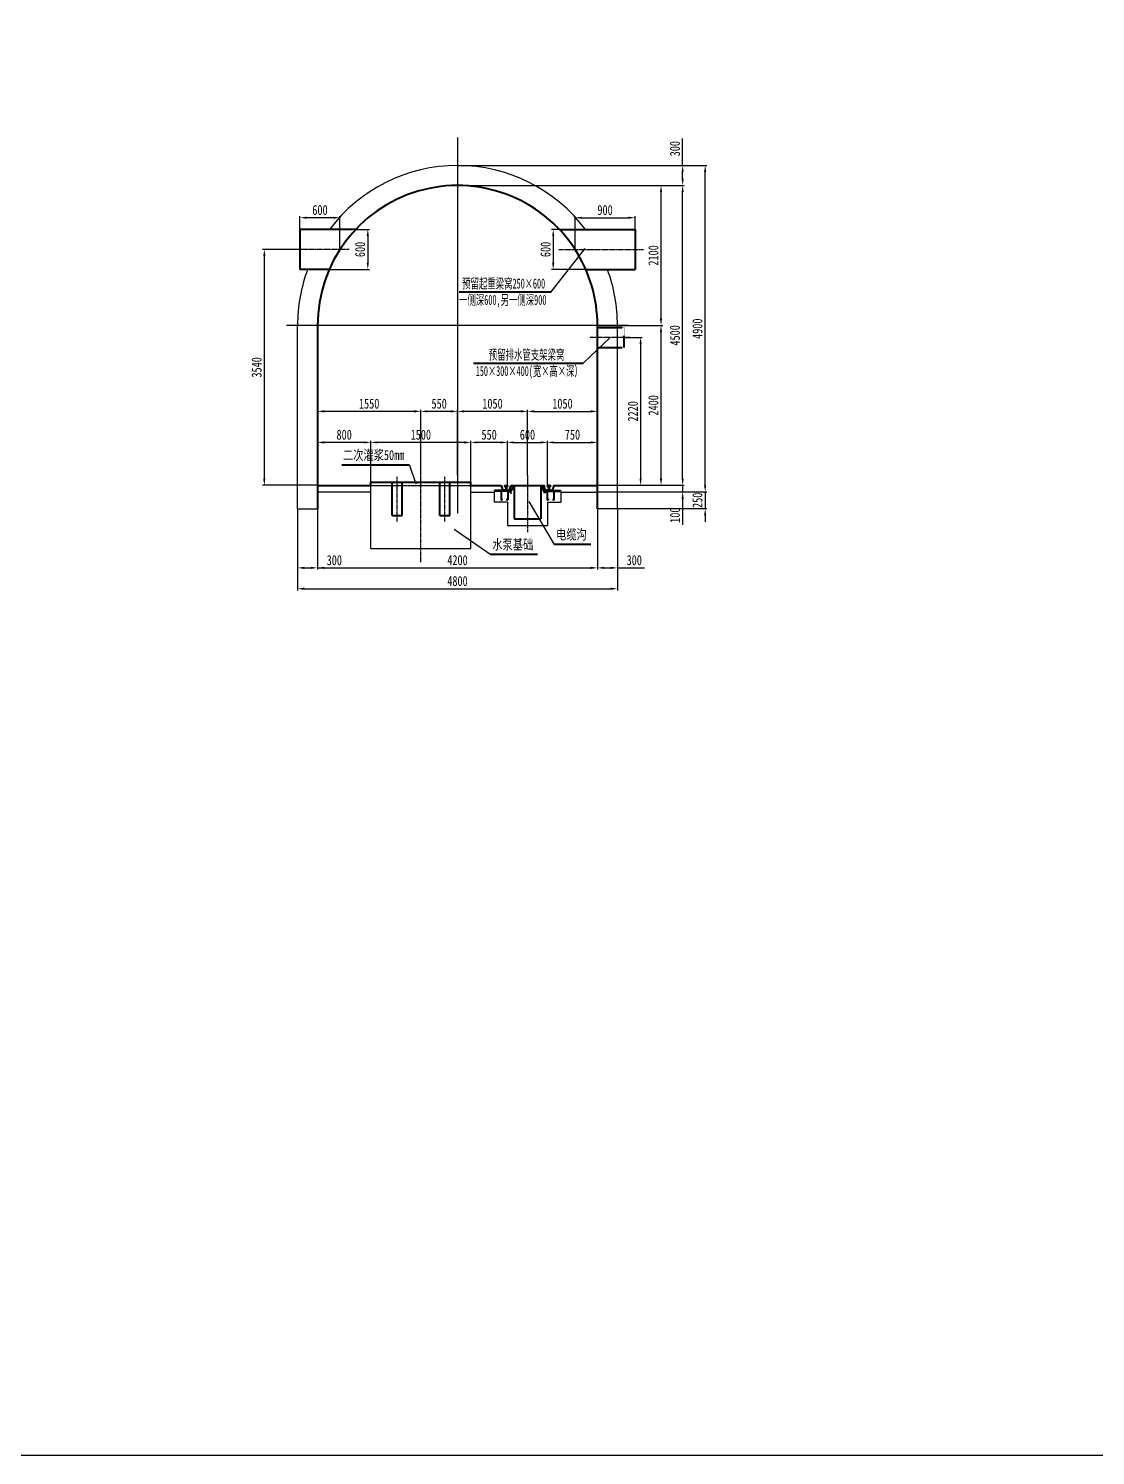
# Model space of a CAD drawing. Header units: inches. Extents: x 7875668 to 8082014, y 877498 to 963152.
# Drawn here: x 7907681 to 7923687, y 877498 to 898912 of the extents above; entities that cross this region are included whole.
import ezdxf

# ---------------------------------------------------------------- set-up
doc = ezdxf.new("R2010")
doc.units = ezdxf.units.IN
doc.header["$MEASUREMENT"] = 0
for name, pattern in [('CENX', [11, 8, -1, 1, -1]), ('DASHED', [0.75, 0.5, -0.25]), ('QX', [6, 4, -2])]:
    doc.linetypes.add(name, pattern=pattern)
for name, color, linetype in [('a-gg', 1, 'Continuous'), ('xx', 7, 'Continuous'), ('其他', 7, 'Continuous'), ('巷道', 1, 'Continuous'), ('文字', 7, 'Continuous'), ('标注线', 7, 'Continuous')]:
    doc.layers.add(name, color=color, linetype=linetype)
for name, color, linetype, lineweight in [('巷道轮廓', 1, 'Continuous', 40), ('轮廓', 1, 'Continuous', 50), ('门框', 3, 'Continuous', 40)]:
    doc.layers.add(name, color=color, linetype=linetype, lineweight=lineweight)
doc.styles.add('hhz', font='', dxfattribs={"width": 0.7})
doc.styles.get("Standard").update_dxf_attribs({"font": '', "width": 0.7})
doc.styles.add('宋体', font='', dxfattribs={"width": 0.75})
doc.styles.get('hhz').set_extended_font_data('SimSun')
doc.styles.get('Standard').set_extended_font_data('SimSun')
doc.styles.get('宋体').set_extended_font_data('SimSun')
doc.dimstyles.new('dim 50', dxfattribs={"dimscale": 100, "dimtxt": 1.5, "dimasz": 1, "dimexe": 0.25, "dimexo": 0, "dimgap": 0.4, "dimtad": 1, "dimdec": 0, "dimtxsty": '宋体', "dimcen": 2.5, "dimclrd": 3, "dimclre": 3, "dimclrt": 3, "dimaunit": 1, "dimadec": 3, "dimazin": 0, "dimtfac": 1, "dimtdec": 0, "dimtmove": 0, "dimatfit": 3, "dimfxl": 1, "dimarcsym": 0})

# ---------------------------------------------------------------- blocks, each defined once
blk = doc.blocks.new('*D89')
at = {"color": 3, "lineweight": -2, "ltscale": 0.05, "transparency": 16777216}
for p, q in [((7916216, 894457), (7917195, 894457)), ((7917170, 892157), (7917170, 894357)), ((7916216, 892057), (7917195, 892057))]:
    blk.add_line(p, q, dxfattribs=at)
at = {"color": 3, "transparency": 16777216}
for points in [[(7917186, 894357), (7917153, 894357), (7917170, 894457)], [(7917153, 892157), (7917186, 892157), (7917170, 892057)]]:
    blk.add_solid(points, dxfattribs=at)
at = {"layer": 'Defpoints', "color": 0, "transparency": 16777216}
for p in [(7916216, 894457), (7917170, 894457), (7916216, 892057)]:
    blk.add_point(p, dxfattribs=at)
at = {"color": 3, "transparency": 16777216, "insert": (7917055, 893257), "char_height": 150, "attachment_point": 5, "rotation": 90, "style": '宋体'}
blk.add_mtext('2400', dxfattribs=at)
blk = doc.blocks.new('*D90')
at = {"color": 3, "lineweight": -2, "ltscale": 0.05, "transparency": 16777216}
for p, q in [((7914116, 896557), (7917195, 896557)), ((7917170, 894557), (7917170, 896457)), ((7916216, 894457), (7917195, 894457))]:
    blk.add_line(p, q, dxfattribs=at)
at = {"color": 3, "transparency": 16777216}
for points in [[(7917186, 896457), (7917153, 896457), (7917170, 896557)], [(7917153, 894557), (7917186, 894557), (7917170, 894457)]]:
    blk.add_solid(points, dxfattribs=at)
at = {"layer": 'Defpoints', "color": 0, "transparency": 16777216}
for p in [(7914116, 896557), (7917170, 896557), (7916216, 894457)]:
    blk.add_point(p, dxfattribs=at)
at = {"color": 3, "transparency": 16777216, "insert": (7917055, 895507), "char_height": 150, "attachment_point": 5, "rotation": 90, "style": '宋体'}
blk.add_mtext('2100', dxfattribs=at)
blk = doc.blocks.new('*D91')
at = {"color": 3, "lineweight": -2, "ltscale": 0.05, "transparency": 16777216}
for p, q in [((7916216, 896557), (7917519, 896557)), ((7917494, 892157), (7917494, 896457)), ((7916216, 892057), (7917519, 892057))]:
    blk.add_line(p, q, dxfattribs=at)
at = {"color": 3, "transparency": 16777216}
for points in [[(7917511, 896457), (7917478, 896457), (7917494, 896557)], [(7917478, 892157), (7917511, 892157), (7917494, 892057)]]:
    blk.add_solid(points, dxfattribs=at)
at = {"layer": 'Defpoints', "color": 0, "transparency": 16777216}
for p in [(7916216, 896557), (7917494, 896557), (7916216, 892057)]:
    blk.add_point(p, dxfattribs=at)
at = {"color": 3, "transparency": 16777216, "insert": (7917379, 894307), "char_height": 150, "attachment_point": 5, "rotation": 90, "style": '宋体'}
blk.add_mtext('4500', dxfattribs=at)
blk = doc.blocks.new('*D92')
at = {"color": 3, "lineweight": -2, "ltscale": 0.05, "transparency": 16777216}
for p, q in [((7917494, 896857), (7917494, 897260)), ((7914116, 896857), (7917519, 896857)), ((7917494, 896657), (7917494, 896757)), ((7914116, 896557), (7917519, 896557))]:
    blk.add_line(p, q, dxfattribs=at)
at = {"color": 3, "transparency": 16777216}
for points in [[(7917511, 896757), (7917478, 896757), (7917494, 896857)], [(7917478, 896657), (7917511, 896657), (7917494, 896557)]]:
    blk.add_solid(points, dxfattribs=at)
at = {"layer": 'Defpoints', "color": 0, "transparency": 16777216}
for p in [(7914116, 896857), (7917494, 896857), (7914116, 896557)]:
    blk.add_point(p, dxfattribs=at)
at = {"color": 3, "transparency": 16777216, "insert": (7917379, 897109), "char_height": 150, "attachment_point": 5, "rotation": 90, "style": '宋体'}
blk.add_mtext('300', dxfattribs=at)
blk = doc.blocks.new('*D93')
at = {"color": 3, "lineweight": -2, "ltscale": 0.05, "transparency": 16777216}
for p, q in [((7917494, 892157), (7917494, 892257)), ((7916216, 892057), (7917519, 892057)), ((7916216, 891957), (7917519, 891957)), ((7917494, 892057), (7917494, 891957)), ((7917494, 891857), (7917494, 891462))]:
    blk.add_line(p, q, dxfattribs=at)
at = {"color": 3, "transparency": 16777216}
for points in [[(7917478, 892157), (7917511, 892157), (7917494, 892057)], [(7917511, 891857), (7917478, 891857), (7917494, 891957)]]:
    blk.add_solid(points, dxfattribs=at)
at = {"layer": 'Defpoints', "color": 0, "transparency": 16777216}
for p in [(7916216, 892057), (7916216, 891957), (7917494, 891957)]:
    blk.add_point(p, dxfattribs=at)
at = {"color": 3, "transparency": 16777216, "insert": (7917379, 891609), "char_height": 150, "attachment_point": 5, "rotation": 90, "style": '宋体'}
blk.add_mtext('100', dxfattribs=at)
blk = doc.blocks.new('*D94')
at = {"color": 3, "lineweight": -2, "ltscale": 0.05, "transparency": 16777216}
for p, q in [((7916216, 896857), (7917857, 896857)), ((7917832, 892057), (7917832, 896757)), ((7916216, 891957), (7917857, 891957))]:
    blk.add_line(p, q, dxfattribs=at)
at = {"color": 3, "transparency": 16777216}
for points in [[(7917848, 896757), (7917815, 896757), (7917832, 896857)], [(7917815, 892057), (7917848, 892057), (7917832, 891957)]]:
    blk.add_solid(points, dxfattribs=at)
at = {"layer": 'Defpoints', "color": 0, "transparency": 16777216}
for p in [(7916216, 896857), (7917832, 896857), (7916216, 891957)]:
    blk.add_point(p, dxfattribs=at)
at = {"color": 3, "transparency": 16777216, "insert": (7917717, 894407), "char_height": 150, "attachment_point": 5, "rotation": 90, "style": '宋体'}
blk.add_mtext('4900', dxfattribs=at)
blk = doc.blocks.new('*D95')
at = {"color": 3, "lineweight": -2, "ltscale": 0.05, "transparency": 16777216}
for p, q in [((7917832, 892057), (7917832, 892157)), ((7916516, 891957), (7917857, 891957)), ((7917832, 891957), (7917832, 891707)), ((7916516, 891707), (7917857, 891707)), ((7917832, 891607), (7917832, 891507))]:
    blk.add_line(p, q, dxfattribs=at)
at = {"color": 3, "transparency": 16777216}
for points in [[(7917815, 892057), (7917848, 892057), (7917832, 891957)], [(7917848, 891607), (7917815, 891607), (7917832, 891707)]]:
    blk.add_solid(points, dxfattribs=at)
at = {"layer": 'Defpoints', "color": 0, "transparency": 16777216}
for p in [(7916516, 891957), (7916516, 891707), (7917832, 891707)]:
    blk.add_point(p, dxfattribs=at)
at = {"color": 3, "transparency": 16777216, "insert": (7917717, 891832), "char_height": 150, "attachment_point": 5, "rotation": 90, "style": '宋体'}
blk.add_mtext('250', dxfattribs=at)
blk = doc.blocks.new('钢轨15kg')
at = {"layer": 'a-gg', "color": 4, "lineweight": 40}
for p, q in [((5, 0), (38, 0)), ((-18, -77), (-18, -79)), ((-18, -79), (61, -79)), ((13, -68), (-16, -74)), ((0, -5), (0, -15)), ((2, -18), (13, -20)), ((17, -25), (17, -63)), ((26, -25), (26, -63)), ((41, -18), (29, -20)), ((29, -68), (59, -74)), ((43, -5), (43, -15)), ((61, -77), (61, -79))]:
    blk.add_line(p, q, dxfattribs=at)
for centre, radius, start, end in [((5, -5), 5, 90, 180), ((38, -5), 5, 0, 90), ((-15, -77), 3, 103, 180), ((3, -15), 3, 180, 257), ((12, -25), 5, 0, 77), ((12, -63), 5, 283, 0), ((31, -25), 5, 103, 180), ((31, -63), 5, 180, 257), ((40, -15), 3, 283, 0), ((58, -77), 3, 0, 77)]:
    blk.add_arc(centre, radius, start, end, dxfattribs=at)
blk = doc.blocks.new('*D96')
at = {"color": 3, "lineweight": -2, "ltscale": 0.05, "transparency": 16777216}
for p, q in [((7912016, 891707), (7912016, 890793)), ((7916216, 891707), (7916216, 890793)), ((7912116, 890818), (7916116, 890818))]:
    blk.add_line(p, q, dxfattribs=at)
at = {"color": 3, "transparency": 16777216}
for points in [[(7912116, 890835), (7912116, 890802), (7912016, 890818)], [(7916116, 890802), (7916116, 890835), (7916216, 890818)]]:
    blk.add_solid(points, dxfattribs=at)
at = {"layer": 'Defpoints', "color": 0, "transparency": 16777216}
for p in [(7912016, 891707), (7916216, 891707), (7916216, 890818)]:
    blk.add_point(p, dxfattribs=at)
at = {"color": 3, "transparency": 16777216, "insert": (7914116, 890933), "char_height": 150, "attachment_point": 5, "style": '宋体'}
blk.add_mtext('4200', dxfattribs=at)
blk = doc.blocks.new('*D97')
at = {"color": 3, "lineweight": -2, "ltscale": 0.05, "transparency": 16777216}
for p, q in [((7916216, 891707), (7916216, 890793)), ((7916516, 891707), (7916516, 890793)), ((7916316, 890818), (7916416, 890818)), ((7916516, 890818), (7916920, 890818))]:
    blk.add_line(p, q, dxfattribs=at)
at = {"color": 3, "transparency": 16777216}
for points in [[(7916316, 890835), (7916316, 890802), (7916216, 890818)], [(7916416, 890802), (7916416, 890835), (7916516, 890818)]]:
    blk.add_solid(points, dxfattribs=at)
at = {"layer": 'Defpoints', "color": 0, "transparency": 16777216}
for p in [(7916216, 891707), (7916516, 891707), (7916516, 890818)]:
    blk.add_point(p, dxfattribs=at)
at = {"color": 3, "transparency": 16777216, "insert": (7916768, 890933), "char_height": 150, "attachment_point": 5, "style": '宋体'}
blk.add_mtext('300', dxfattribs=at)
blk = doc.blocks.new('*D98')
at = {"color": 3, "lineweight": -2, "ltscale": 0.05, "transparency": 16777216}
for p, q in [((7911716, 891707), (7911716, 890793)), ((7912016, 891707), (7912016, 890793)), ((7911816, 890818), (7911916, 890818)), ((7912016, 890818), (7912420, 890818))]:
    blk.add_line(p, q, dxfattribs=at)
at = {"color": 3, "transparency": 16777216}
for points in [[(7911816, 890835), (7911816, 890802), (7911716, 890818)], [(7911916, 890802), (7911916, 890835), (7912016, 890818)]]:
    blk.add_solid(points, dxfattribs=at)
at = {"layer": 'Defpoints', "color": 0, "transparency": 16777216}
for p in [(7911716, 891707), (7912016, 891707), (7912016, 890818)]:
    blk.add_point(p, dxfattribs=at)
at = {"color": 3, "transparency": 16777216, "insert": (7912268, 890933), "char_height": 150, "attachment_point": 5, "style": '宋体'}
blk.add_mtext('300', dxfattribs=at)
blk = doc.blocks.new('*D99')
at = {"color": 3, "lineweight": -2, "ltscale": 0.05, "transparency": 16777216}
for p, q in [((7911716, 891707), (7911716, 890480)), ((7916516, 891707), (7916516, 890480)), ((7911816, 890505), (7916416, 890505))]:
    blk.add_line(p, q, dxfattribs=at)
at = {"color": 3, "transparency": 16777216}
for points in [[(7911816, 890522), (7911816, 890488), (7911716, 890505)], [(7916416, 890488), (7916416, 890522), (7916516, 890505)]]:
    blk.add_solid(points, dxfattribs=at)
at = {"layer": 'Defpoints', "color": 0, "transparency": 16777216}
for p in [(7911716, 891707), (7916516, 891707), (7916516, 890505)]:
    blk.add_point(p, dxfattribs=at)
at = {"color": 3, "transparency": 16777216, "insert": (7914116, 890620), "char_height": 150, "attachment_point": 5, "style": '宋体'}
blk.add_mtext('4800', dxfattribs=at)
blk = doc.blocks.new('*D100')
at = {"color": 3, "lineweight": -2, "ltscale": 0.05, "transparency": 16777216}
for p, q in [((7914866, 892047), (7914866, 892726)), ((7915466, 892047), (7915466, 892726)), ((7914966, 892701), (7915366, 892701))]:
    blk.add_line(p, q, dxfattribs=at)
at = {"color": 3, "transparency": 16777216}
for points in [[(7914966, 892717), (7914966, 892684), (7914866, 892701)], [(7915366, 892684), (7915366, 892717), (7915466, 892701)]]:
    blk.add_solid(points, dxfattribs=at)
at = {"layer": 'Defpoints', "color": 0, "transparency": 16777216}
for p in [(7915466, 892701), (7914866, 892047), (7915466, 892047)]:
    blk.add_point(p, dxfattribs=at)
at = {"color": 3, "transparency": 16777216, "insert": (7915166, 892816), "char_height": 150, "attachment_point": 5, "style": '宋体'}
blk.add_mtext('600', dxfattribs=at)
blk = doc.blocks.new('*D101')
at = {"color": 3, "lineweight": -2, "ltscale": 0.05, "transparency": 16777216}
for p, q in [((7915166, 892209), (7915166, 893192)), ((7915266, 893167), (7916116, 893167)), ((7916216, 892209), (7916216, 893192))]:
    blk.add_line(p, q, dxfattribs=at)
at = {"color": 3, "transparency": 16777216}
for points in [[(7915266, 893184), (7915266, 893150), (7915166, 893167)], [(7916116, 893150), (7916116, 893184), (7916216, 893167)]]:
    blk.add_solid(points, dxfattribs=at)
at = {"layer": 'Defpoints', "color": 0, "transparency": 16777216}
for p in [(7916216, 893167), (7915166, 892209), (7916216, 892209)]:
    blk.add_point(p, dxfattribs=at)
at = {"color": 3, "transparency": 16777216, "insert": (7915691, 893282), "char_height": 150, "attachment_point": 5, "style": '宋体'}
blk.add_mtext('1050', dxfattribs=at)
blk = doc.blocks.new('*D102')
at = {"color": 3, "lineweight": -2, "ltscale": 0.05, "transparency": 16777216}
for p, q in [((7914116, 892209), (7914116, 893192)), ((7915066, 893167), (7914216, 893167)), ((7915166, 892209), (7915166, 893192))]:
    blk.add_line(p, q, dxfattribs=at)
at = {"color": 3, "transparency": 16777216}
for points in [[(7914216, 893184), (7914216, 893150), (7914116, 893167)], [(7915066, 893150), (7915066, 893184), (7915166, 893167)]]:
    blk.add_solid(points, dxfattribs=at)
at = {"layer": 'Defpoints', "color": 0, "transparency": 16777216}
for p in [(7914116, 893167), (7914116, 892209), (7915166, 892209)]:
    blk.add_point(p, dxfattribs=at)
at = {"color": 3, "transparency": 16777216, "insert": (7914641, 893282), "char_height": 150, "attachment_point": 5, "style": '宋体'}
blk.add_mtext('1050', dxfattribs=at)
blk = doc.blocks.new('*D103')
at = {"color": 3, "lineweight": -2, "ltscale": 0.05, "transparency": 16777216}
for p, q in [((7912016, 892209), (7912016, 893192)), ((7913466, 893167), (7912116, 893167)), ((7913566, 892209), (7913566, 893192))]:
    blk.add_line(p, q, dxfattribs=at)
at = {"color": 3, "transparency": 16777216}
for points in [[(7912116, 893184), (7912116, 893150), (7912016, 893167)], [(7913466, 893150), (7913466, 893184), (7913566, 893167)]]:
    blk.add_solid(points, dxfattribs=at)
at = {"layer": 'Defpoints', "color": 0, "transparency": 16777216}
for p in [(7912016, 893167), (7912016, 892209), (7913566, 892209)]:
    blk.add_point(p, dxfattribs=at)
at = {"color": 3, "transparency": 16777216, "insert": (7912791, 893282), "char_height": 150, "attachment_point": 5, "style": '宋体'}
blk.add_mtext('1550', dxfattribs=at)
blk = doc.blocks.new('*D104')
at = {"color": 3, "lineweight": -2, "ltscale": 0.05, "transparency": 16777216}
for p, q in [((7915466, 892052), (7915466, 892726)), ((7916216, 892052), (7916216, 892726)), ((7915566, 892701), (7916116, 892701))]:
    blk.add_line(p, q, dxfattribs=at)
at = {"color": 3, "transparency": 16777216}
for points in [[(7915566, 892717), (7915566, 892684), (7915466, 892701)], [(7916116, 892684), (7916116, 892717), (7916216, 892701)]]:
    blk.add_solid(points, dxfattribs=at)
at = {"layer": 'Defpoints', "color": 0, "transparency": 16777216}
for p in [(7916216, 892701), (7915466, 892052), (7916216, 892052)]:
    blk.add_point(p, dxfattribs=at)
at = {"color": 3, "transparency": 16777216, "insert": (7915841, 892816), "char_height": 150, "attachment_point": 5, "style": '宋体'}
blk.add_mtext('750', dxfattribs=at)
blk = doc.blocks.new('*D105')
at = {"color": 3, "lineweight": -2, "ltscale": 0.05, "transparency": 16777216}
for p, q in [((7914316, 892057), (7914316, 892726)), ((7914866, 892047), (7914866, 892726)), ((7914766, 892701), (7914416, 892701))]:
    blk.add_line(p, q, dxfattribs=at)
at = {"color": 3, "transparency": 16777216}
for points in [[(7914416, 892717), (7914416, 892684), (7914316, 892701)], [(7914766, 892684), (7914766, 892717), (7914866, 892701)]]:
    blk.add_solid(points, dxfattribs=at)
at = {"layer": 'Defpoints', "color": 0, "transparency": 16777216}
for p in [(7914316, 892701), (7914316, 892057), (7914866, 892047)]:
    blk.add_point(p, dxfattribs=at)
at = {"color": 3, "transparency": 16777216, "insert": (7914591, 892816), "char_height": 150, "attachment_point": 5, "style": '宋体'}
blk.add_mtext('550', dxfattribs=at)
blk = doc.blocks.new('*D106')
at = {"color": 3, "lineweight": -2, "ltscale": 0.05, "transparency": 16777216}
for p, q in [((7912816, 892107), (7912816, 892726)), ((7914316, 892107), (7914316, 892726)), ((7914216, 892701), (7912916, 892701))]:
    blk.add_line(p, q, dxfattribs=at)
at = {"color": 3, "transparency": 16777216}
for points in [[(7912916, 892717), (7912916, 892684), (7912816, 892701)], [(7914216, 892684), (7914216, 892717), (7914316, 892701)]]:
    blk.add_solid(points, dxfattribs=at)
at = {"layer": 'Defpoints', "color": 0, "transparency": 16777216}
for p in [(7912816, 892701), (7912816, 892107), (7914316, 892107)]:
    blk.add_point(p, dxfattribs=at)
at = {"color": 3, "transparency": 16777216, "insert": (7913566, 892816), "char_height": 150, "attachment_point": 5, "style": '宋体'}
blk.add_mtext('1500', dxfattribs=at)
blk = doc.blocks.new('*D107')
at = {"color": 3, "lineweight": -2, "ltscale": 0.05, "transparency": 16777216}
for p, q in [((7912016, 892107), (7912016, 892726)), ((7912816, 892107), (7912816, 892726)), ((7912716, 892701), (7912116, 892701))]:
    blk.add_line(p, q, dxfattribs=at)
at = {"color": 3, "transparency": 16777216}
for points in [[(7912116, 892717), (7912116, 892684), (7912016, 892701)], [(7912716, 892684), (7912716, 892717), (7912816, 892701)]]:
    blk.add_solid(points, dxfattribs=at)
at = {"layer": 'Defpoints', "color": 0, "transparency": 16777216}
for p in [(7912016, 892701), (7912016, 892107), (7912816, 892107)]:
    blk.add_point(p, dxfattribs=at)
at = {"color": 3, "transparency": 16777216, "insert": (7912416, 892816), "char_height": 150, "attachment_point": 5, "style": '宋体'}
blk.add_mtext('800', dxfattribs=at)
blk = doc.blocks.new('*D108')
at = {"color": 3, "lineweight": -2, "ltscale": 0.05, "transparency": 16777216}
for p, q in [((7913566, 892209), (7913566, 893192)), ((7914016, 893167), (7913666, 893167)), ((7914116, 892209), (7914116, 893192))]:
    blk.add_line(p, q, dxfattribs=at)
at = {"color": 3, "transparency": 16777216}
for points in [[(7913666, 893184), (7913666, 893150), (7913566, 893167)], [(7914016, 893150), (7914016, 893184), (7914116, 893167)]]:
    blk.add_solid(points, dxfattribs=at)
at = {"layer": 'Defpoints', "color": 0, "transparency": 16777216}
for p in [(7913566, 893167), (7913566, 892209), (7914116, 892209)]:
    blk.add_point(p, dxfattribs=at)
at = {"color": 3, "transparency": 16777216, "insert": (7913841, 893282), "char_height": 150, "attachment_point": 5, "style": '宋体'}
blk.add_mtext('550', dxfattribs=at)
blk = doc.blocks.new('*D109')
at = {"color": 3, "lineweight": -2, "ltscale": 0.05, "transparency": 16777216}
for p, q in [((7916616, 894277), (7916888, 894277)), ((7916863, 894177), (7916863, 892157)), ((7916616, 892057), (7916888, 892057))]:
    blk.add_line(p, q, dxfattribs=at)
at = {"color": 3, "transparency": 16777216}
for points in [[(7916880, 894177), (7916847, 894177), (7916863, 894277)], [(7916847, 892157), (7916880, 892157), (7916863, 892057)]]:
    blk.add_solid(points, dxfattribs=at)
at = {"layer": 'Defpoints', "color": 0, "transparency": 16777216}
for p in [(7916616, 894277), (7916616, 892057), (7916863, 892057)]:
    blk.add_point(p, dxfattribs=at)
at = {"color": 3, "transparency": 16777216, "insert": (7916748, 893167), "char_height": 150, "attachment_point": 5, "rotation": 90, "style": '宋体'}
blk.add_mtext('2220', dxfattribs=at)
blk = doc.blocks.new('*D110')
at = {"color": 3, "lineweight": -2, "ltscale": 0.05, "transparency": 16777216}
for p, q in [((7915880, 895597), (7915880, 896098)), ((7915980, 896073), (7916680, 896073)), ((7916780, 895597), (7916780, 896098))]:
    blk.add_line(p, q, dxfattribs=at)
at = {"color": 3, "transparency": 16777216}
for points in [[(7915980, 896089), (7915980, 896056), (7915880, 896073)], [(7916680, 896056), (7916680, 896089), (7916780, 896073)]]:
    blk.add_solid(points, dxfattribs=at)
at = {"layer": 'Defpoints', "color": 0, "transparency": 16777216}
for p in [(7916780, 896073), (7915880, 895597), (7916780, 895597)]:
    blk.add_point(p, dxfattribs=at)
at = {"color": 3, "transparency": 16777216, "insert": (7916330, 896188), "char_height": 150, "attachment_point": 5, "style": '宋体'}
blk.add_mtext('900', dxfattribs=at)
blk = doc.blocks.new('*D111')
at = {"color": 3, "lineweight": -2, "ltscale": 0.05, "transparency": 16777216}
for p, q in [((7915645, 895897), (7915527, 895897)), ((7915552, 895797), (7915552, 895397)), ((7916041, 895297), (7915527, 895297))]:
    blk.add_line(p, q, dxfattribs=at)
at = {"color": 3, "transparency": 16777216}
for points in [[(7915569, 895797), (7915535, 895797), (7915552, 895897)], [(7915535, 895397), (7915569, 895397), (7915552, 895297)]]:
    blk.add_solid(points, dxfattribs=at)
at = {"layer": 'Defpoints', "color": 0, "transparency": 16777216}
for p in [(7915645, 895897), (7915552, 895297), (7916041, 895297)]:
    blk.add_point(p, dxfattribs=at)
at = {"color": 3, "transparency": 16777216, "insert": (7915437, 895597), "char_height": 150, "attachment_point": 5, "rotation": 90, "style": '宋体'}
blk.add_mtext('600', dxfattribs=at)
blk = doc.blocks.new('*D112')
at = {"color": 3, "lineweight": -2, "ltscale": 0.05, "transparency": 16777216}
for p, q in [((7911753, 895897), (7911753, 896098)), ((7912253, 896073), (7911853, 896073)), ((7912353, 895597), (7912353, 896098))]:
    blk.add_line(p, q, dxfattribs=at)
at = {"color": 3, "transparency": 16777216}
for points in [[(7911853, 896089), (7911853, 896056), (7911753, 896073)], [(7912253, 896056), (7912253, 896089), (7912353, 896073)]]:
    blk.add_solid(points, dxfattribs=at)
at = {"layer": 'Defpoints', "color": 0, "transparency": 16777216}
for p in [(7911753, 896073), (7911753, 895897), (7912353, 895597)]:
    blk.add_point(p, dxfattribs=at)
at = {"color": 3, "transparency": 16777216, "insert": (7912053, 896188), "char_height": 150, "attachment_point": 5, "style": '宋体'}
blk.add_mtext('600', dxfattribs=at)
blk = doc.blocks.new('*D113')
at = {"color": 3, "lineweight": -2, "ltscale": 0.05, "transparency": 16777216}
for p, q in [((7912588, 895897), (7912795, 895897)), ((7912770, 895797), (7912770, 895397)), ((7912192, 895297), (7912795, 895297))]:
    blk.add_line(p, q, dxfattribs=at)
at = {"color": 3, "transparency": 16777216}
for points in [[(7912787, 895797), (7912754, 895797), (7912770, 895897)], [(7912754, 895397), (7912787, 895397), (7912770, 895297)]]:
    blk.add_solid(points, dxfattribs=at)
at = {"layer": 'Defpoints', "color": 0, "transparency": 16777216}
for p in [(7912588, 895897), (7912192, 895297), (7912770, 895297)]:
    blk.add_point(p, dxfattribs=at)
at = {"color": 3, "transparency": 16777216, "insert": (7912655, 895597), "char_height": 150, "attachment_point": 5, "rotation": 90, "style": '宋体'}
blk.add_mtext('600', dxfattribs=at)
blk = doc.blocks.new('*D114')
at = {"color": 3, "lineweight": -2, "ltscale": 0.05, "transparency": 16777216}
for p, q in [((7911753, 895597), (7911193, 895597)), ((7911218, 895497), (7911218, 892157)), ((7912016, 892057), (7911193, 892057))]:
    blk.add_line(p, q, dxfattribs=at)
at = {"color": 3, "transparency": 16777216}
for points in [[(7911235, 895497), (7911201, 895497), (7911218, 895597)], [(7911201, 892157), (7911235, 892157), (7911218, 892057)]]:
    blk.add_solid(points, dxfattribs=at)
at = {"layer": 'Defpoints', "color": 0, "transparency": 16777216}
for p in [(7911753, 895597), (7911218, 892057), (7912016, 892057)]:
    blk.add_point(p, dxfattribs=at)
at = {"color": 3, "transparency": 16777216, "insert": (7911103, 893827), "char_height": 150, "attachment_point": 5, "rotation": 90, "style": '宋体'}
blk.add_mtext('3540', dxfattribs=at)

msp = doc.modelspace()

# ---------------------------------------------------------------- hatches: boundary and pattern name
at = {"layer": '文字'}
h = msp.add_hatch(dxfattribs=at)
h.set_pattern_fill('ANSI31', color=256, style=0)
h.set_pattern_definition([(45, (7070305.719, 334967.0185), (-2.24506403, 2.24506403), [])])
h.paths.add_polyline_path([(7914916.3, 892056.6), (7914916.3, 892048.6), (7915416.3, 892048.6), (7915416.3, 892056.6)])
at = {"layer": '标注线'}
h = msp.add_hatch(dxfattribs=at)
h.set_pattern_fill('LINE', color=256, scale=5, angle=45, style=0)
h.set_pattern_definition([(135, (7963386.872, 876897.737), (11.22532, 11.22532), [])])
h.paths.add_polyline_path([(7914673.5, 891967.3), (7914673.5, 891977.3), (7914894.5, 891977.3), (7914894.5, 891967.3)])
h = msp.add_hatch(color=256, dxfattribs=at)
h.paths.add_polyline_path([(7914773.5, 891967.3), (7914770.1, 891967.3), (7914770.1, 891963.8, 0.4142136)])
h.paths.add_polyline_path([(7914770.1, 891967.3), (7914766.7, 891967.3, 0.4142136), (7914770.1, 891963.8)])
h = msp.add_hatch(color=256, dxfattribs=at)
h.paths.add_polyline_path([(7914873.5, 891967.3), (7914870.1, 891967.3), (7914870.1, 891963.8, 0.4142136)])
h.paths.add_polyline_path([(7914870.1, 891967.3), (7914866.7, 891967.3, 0.4142136), (7914870.1, 891963.8)])
h = msp.add_hatch(dxfattribs=at)
h.set_pattern_fill('LINE', color=256, scale=3, angle=45, style=0)
h.set_pattern_definition([(45, (7913553.888, 900870.951), (-6.735192, 6.735192), [])])
h.paths.add_polyline_path([(7914966.3, 892048.6), (7914916.3, 892048.6), (7914916.3, 892044.3), (7914961.3, 892044.3), (7914961.3, 891999.3), (7914966.3, 891999.3)])
h = msp.add_hatch(dxfattribs=at)
h.set_pattern_fill('LINE', color=256, scale=3, angle=45, style=0)
h.set_pattern_definition([(135, (7916778.757, 900870.951), (6.735192, 6.735192), [])])
h.paths.add_polyline_path([(7915366.3, 892048.6), (7915416.3, 892048.6), (7915416.3, 892044.3), (7915371.3, 892044.3), (7915371.3, 891999.3), (7915366.3, 891999.3)])
h = msp.add_hatch(dxfattribs=at)
h.set_pattern_fill('LINE', color=256, scale=5, angle=45, style=0)
h.set_pattern_definition([(45, (7866945.773, 876897.737), (-11.22532, 11.22532), [])])
h.paths.add_polyline_path([(7915659.2, 891967.3), (7915659.2, 891977.3), (7915438.1, 891977.3), (7915438.1, 891967.3)])
h = msp.add_hatch(color=256, dxfattribs=at)
h.paths.add_polyline_path([(7915459.2, 891967.3), (7915462.6, 891967.3), (7915462.6, 891963.8, -0.4142136)])
h.paths.add_polyline_path([(7915462.6, 891967.3), (7915466, 891967.3, -0.4142136), (7915462.6, 891963.8)])
h = msp.add_hatch(color=256, dxfattribs=at)
h.paths.add_polyline_path([(7915559.2, 891967.3), (7915562.6, 891967.3), (7915562.6, 891963.8, -0.4142136)])
h.paths.add_polyline_path([(7915562.6, 891967.3), (7915566, 891967.3, -0.4142136), (7915562.6, 891963.8)])

# ---------------------------------------------------------------- linework, layer by layer
at = {"color": 7, "ltscale": 0.05}
for p, q in [((7911716.3, 891706.6), (7911716.3, 894456.6)), ((7916516.3, 891706.6), (7916516.3, 894456.6)), ((7916516.3, 894426.6), (7916516.3, 894456.6)), ((7912816.3, 891956.6), (7912016.3, 891956.6)), ((7912816.3, 891106.6), (7912816.3, 892056.6)), ((7914316.3, 891106.6), (7914316.3, 892056.6)), ((7914316.3, 891956.6), (7914666.3, 891956.6)), ((7914666.3, 891956.6), (7914666.3, 891806.6)), ((7915666.3, 891956.6), (7916216.3, 891956.6)), ((7915666.3, 891956.6), (7915666.3, 891806.6)), ((7911716.3, 891706.6), (7912016.3, 891706.6)), ((7914866.3, 891806.6), (7914666.3, 891806.6)), ((7914866.3, 891806.6), (7914866.3, 891456.6)), ((7915466.3, 891806.6), (7915466.3, 891456.6)), ((7915466.3, 891806.6), (7915666.3, 891806.6)), ((7916516.3, 891706.6), (7916216.3, 891706.6)), ((7914866.3, 891456.6), (7915466.3, 891456.6)), ((7912816.3, 891106.6), (7914316.3, 891106.6))]:
    msp.add_line(p, q, dxfattribs=at)
at = {"color": 7, "linetype": 'QX', "ltscale": 0.05}
msp.add_line((7912816.3, 892056.6), (7914316.3, 892056.6), dxfattribs=at)
msp.add_lwpolyline([(7875667.5, 963152), (8082013.5, 963152), (8082013.5, 877498.5), (7875667.5, 877498.5)], close=True)
at = {"color": 7, "ltscale": 0.05}
for start, end in [(36.8699, 143.1301), (159.51268, 180), (0, 20.48732)]:
    msp.add_arc((7914116.3, 894456.6), 2400, start, end, dxfattribs=at)
at = {"layer": '其他', "linetype": 'CENX', "ltscale": 0.2}
for p, q in [((7914116.3, 897277.5), (7914116.3, 891635.7)), ((7916682.3, 894456.6), (7911550.3, 894456.6))]:
    msp.add_line(p, q, dxfattribs=at)
at = {"layer": '其他', "linetype": 'CENX', "ltscale": 0.03}
for p, q in [((7912490.6, 895596.6), (7911618.5, 895596.6)), ((7915634.6, 895596.6), (7916914.1, 895596.6)), ((7916706.5, 894276.6), (7916099.9, 894276.6)), ((7913566.3, 890902.4), (7913566.3, 892325.4)), ((7913208.8, 891513.6), (7913208.8, 892184.1)), ((7913923.8, 891513.6), (7913923.8, 892184.1)), ((7915166.3, 892209.1), (7915166.3, 891356.4))]:
    msp.add_line(p, q, dxfattribs=at)
at = {"layer": '巷道', "color": 0, "lineweight": -3, "ltscale": 3}
for p, q in [((7915522.9, 894958.8), (7916031.7, 895612.7)), ((7916002.8, 893891.3), (7916407.8, 894276.6)), ((7913396.6, 892360.1), (7913490.9, 892080.9)), ((7915569.9, 891168.5), (7915191.7, 891813.4)), ((7914065.5, 891400.7), (7914618.4, 891018))]:
    msp.add_line(p, q, dxfattribs=at)
at = {"layer": '巷道', "lineweight": 40}
for p, q in [((7914140.8, 894958.8), (7915522.9, 894958.8)), ((7914354.9, 893891.3), (7916002.8, 893891.3)), ((7913396.6, 892360.1), (7912378.6, 892360.1)), ((7915318.4, 891018), (7914618.4, 891018)), ((7916115.1, 891168.5), (7915569.9, 891168.5))]:
    msp.add_line(p, q, dxfattribs=at)
at = {"layer": '巷道轮廓', "ltscale": 200}
for p, q in [((7912587.8, 895896.6), (7911752.7, 895896.6)), ((7911752.7, 895896.6), (7911752.7, 895296.6)), ((7915644.9, 895896.6), (7916780, 895896.6)), ((7916780, 895896.6), (7916780, 895296.6)), ((7912191.6, 895296.6), (7911752.7, 895296.6)), ((7916041, 895296.6), (7916780, 895296.6)), ((7912016.3, 894456.6), (7912016.3, 891706.6)), ((7916216.3, 891706.6), (7916216.3, 894456.6)), ((7912816.3, 892056.6), (7912816.3, 892106.6)), ((7912816.3, 892106.6), (7914316.3, 892106.6)), ((7913133.8, 891606.6), (7913133.8, 892106.6)), ((7913283.8, 891606.6), (7913283.8, 892106.6)), ((7913848.8, 891606.6), (7913848.8, 892106.6)), ((7913998.8, 891606.6), (7913998.8, 892106.6)), ((7914316.3, 892056.6), (7914316.3, 892106.6)), ((7912016.3, 892056.6), (7912816.3, 892056.6)), ((7914316.3, 892056.6), (7914771, 892056.6)), ((7915561.6, 892056.6), (7916216.3, 892056.6)), ((7913133.8, 891606.6), (7913283.8, 891606.6)), ((7913848.8, 891606.6), (7913998.8, 891606.6))]:
    msp.add_line(p, q, dxfattribs=at)
at = {"layer": '巷道轮廓'}
for p, q in [((7914673.5, 891977.3), (7914673.5, 891967.3)), ((7914894.5, 891977.3), (7914673.5, 891977.3)), ((7914894.5, 891967.3), (7914673.5, 891967.3)), ((7914771, 892056.6), (7914795.3, 891977.3)), ((7914894.5, 891977.3), (7914916.3, 892048.6)), ((7914894.5, 891977.3), (7914894.5, 891967.3)), ((7914966.3, 892048.6), (7914966.3, 891556.6)), ((7915366.3, 892048.6), (7915366.3, 891556.6)), ((7915438.1, 891977.3), (7915416.3, 892048.6)), ((7915438.1, 891977.3), (7915438.1, 891967.3)), ((7915438.1, 891977.3), (7915659.2, 891977.3)), ((7915438.1, 891967.3), (7915659.2, 891967.3)), ((7915561.6, 892056.6), (7915537.4, 891977.3)), ((7915659.2, 891977.3), (7915659.2, 891967.3)), ((7914966.3, 891556.6), (7915366.3, 891556.6))]:
    msp.add_line(p, q, dxfattribs=at)
msp.add_lwpolyline([(7914916.3, 892056.6), (7915416.3, 892056.6), (7915416.3, 892048.6), (7914916.3, 892048.6)], close=True, dxfattribs=at)
at = {"layer": '巷道轮廓', "ltscale": 200}
for start, end in [(32.87835, 180), (0, 32.87835)]:
    msp.add_arc((7914116.3, 894456.6), 2100, start, end, dxfattribs=at)
at = {"layer": '标注线', "color": 4, "lineweight": 40}
for p, q in [((7914770.1, 891967.3), (7914770.1, 891841.6)), ((7914870.1, 891967.3), (7914870.1, 891841.6)), ((7914911.3, 891957.7), (7914889.8, 891951.9)), ((7914911.3, 891957.7), (7914961.3, 892044.3)), ((7914911.3, 891957.7), (7914917.1, 891936.1)), ((7915421.3, 891957.7), (7915371.3, 892044.3)), ((7915421.3, 891957.7), (7915415.5, 891936.1)), ((7915421.3, 891957.7), (7915442.9, 891951.9)), ((7915462.6, 891967.3), (7915462.6, 891841.6)), ((7915562.6, 891967.3), (7915562.6, 891841.6)), ((7914782.1, 891852.3), (7914782.1, 891841.6)), ((7914858.1, 891852.3), (7914858.1, 891841.6)), ((7915474.6, 891852.3), (7915474.6, 891841.6)), ((7915550.6, 891852.3), (7915550.6, 891841.6))]:
    msp.add_line(p, q, dxfattribs=at)
at = {"layer": '标注线'}
for centre in [(7914770.1, 891967.3), (7914870.1, 891967.3), (7915462.6, 891967.3), (7915562.6, 891967.3)]:
    msp.add_arc(centre, 3.41, 180, 0, dxfattribs=at)
at = {"layer": '标注线', "color": 4, "lineweight": 40}
for centre in [(7914776.1, 891841.6), (7914864.1, 891841.6), (7915468.6, 891841.6), (7915556.6, 891841.6)]:
    msp.add_arc(centre, 6, 180, 0, dxfattribs=at)
at = {"layer": '轮廓'}
for p, q in [((7914916.3, 892044.3), (7914916.3, 892048.6)), ((7914916.3, 892044.3), (7914961.3, 892044.3)), ((7914961.3, 891999.3), (7914961.3, 892044.3)), ((7914961.3, 891999.3), (7914966.3, 891999.3)), ((7915371.3, 891999.3), (7915366.3, 891999.3)), ((7915371.3, 891999.3), (7915371.3, 892044.3)), ((7915416.3, 892044.3), (7915371.3, 892044.3)), ((7915416.3, 892044.3), (7915416.3, 892048.6))]:
    msp.add_line(p, q, dxfattribs=at)
at = {"layer": '门框', "color": 1, "linetype": 'DASHED', "ltscale": 0.2}
for p, q in [((7916216.3, 894426.6), (7916616.3, 894426.6)), ((7916616.3, 894126.6), (7916616.3, 894426.6)), ((7916216.3, 894126.6), (7916616.3, 894126.6))]:
    msp.add_line(p, q, dxfattribs=at)

# ---------------------------------------------------------------- block references
at = {"layer": '轮廓'}
msp.add_blockref('钢轨15kg', (7914823.5, 892056.6), dxfattribs=at)
at = {"layer": '轮廓', "xscale": -1}
msp.add_blockref('钢轨15kg', (7915509.2, 892056.6), dxfattribs=at)

# ---------------------------------------------------------------- texts
at = {"width": 0.75}
for s, p in [('二次灌浆50mm', (7912398.6, 892436.4)), ('水泵基础', (7914638.4, 891094.3)), ('电缆沟', (7915594.7, 891244.8))]:
    msp.add_text(s, height=150, dxfattribs=at).set_placement(p)
at = {"layer": 'xx', "color": 0, "lineweight": -3, "style": 'hhz', "width": 0.6}
for s, p in [('预留起重梁窝250×600', (7914185.6, 895010.7)), ('一侧深600,另一侧深900 ', (7914139.6, 894765)), ('预留排水管支架梁窝', (7914585.3, 893943.2)), ('150×300×400(宽×高×深）', (7914390, 893697.5))]:
    msp.add_text(s, height=150, dxfattribs=at).set_placement(p)

# ---------------------------------------------------------------- dimensions: what is measured, and where the dimension line sits
at = {"color": 7, "ltscale": 0.05}
for base, p1, p2, angle, picture, middle in [((7917494.2, 896856.6), (7914116.3, 896556.6), (7914116.3, 896856.6), 90, '*D92', (7917379.2, 897108.5)), ((7911752.7, 896072.7), (7912352.7, 895596.6), (7911752.7, 895896.6), 180, '*D112', (7912052.7, 896187.7)), ((7915552, 895296.6), (7915644.9, 895896.6), (7916041, 895296.6), 90, '*D111', (7915437, 895596.6)), ((7917494.2, 891956.6), (7916216.3, 892056.6), (7916216.3, 891956.6), 90, '*D93', (7917379.2, 891609.2))]:
    dim = msp.add_linear_dim(base=base, p1=p1, p2=p2, angle=angle, dimstyle='dim 50', dxfattribs=at)
    dim.commit()
    dim.dimension.update_dxf_attribs({"geometry": picture, "text_midpoint": middle})
for base, p1, p2, picture, middle in [((7917831.8, 896856.6), (7916216.3, 891956.6), (7916216.3, 896856.6), '*D94', (7917831.8, 894406.6)), ((7917169.8, 896556.6), (7916216.3, 894456.6), (7914116.3, 896556.6), '*D90', (7917169.8, 895506.6)), ((7917494.2, 896556.6), (7916216.3, 892056.6), (7916216.3, 896556.6), '*D91', (7917494.2, 894306.6)), ((7912770.3, 895296.6), (7912587.8, 895896.6), (7912191.6, 895296.6), '*D113', (7912770.3, 895596.6)), ((7911217.8, 892056.6), (7911752.7, 895596.6), (7912016.3, 892056.6), '*D114', (7911217.8, 893826.6)), ((7917169.8, 894456.6), (7916216.3, 892056.6), (7916216.3, 894456.6), '*D89', (7917169.8, 893256.6)), ((7916863.2, 892056.6), (7916616.3, 894276.6), (7916616.3, 892056.6), '*D109', (7916863.2, 893166.6)), ((7917831.8, 891706.6), (7916516.3, 891956.6), (7916516.3, 891706.6), '*D95', (7917831.8, 891831.6))]:
    dim = msp.add_linear_dim(base=base, p1=p1, p2=p2, angle=90, dimstyle='dim 50', dxfattribs=at)
    dim.commit()
    dim.dimension.update_dxf_attribs({"geometry": picture, "text_midpoint": middle, "dimtype": 160})
for base, p1, p2, picture, middle in [((7916780, 896072.7), (7915880, 895596.6), (7916780, 895596.6), '*D110', (7916330, 896187.7)), ((7912016.3, 893167), (7913566.3, 892209.1), (7912016.3, 892209.1), '*D103', (7912791.3, 893282)), ((7913566.3, 893167), (7914116.3, 892209.1), (7913566.3, 892209.1), '*D108', (7913841.3, 893282)), ((7914116.3, 893167), (7915166.3, 892209.1), (7914116.3, 892209.1), '*D102', (7914641.3, 893282)), ((7916216.3, 893167), (7915166.3, 892209.1), (7916216.3, 892209.1), '*D101', (7915691.3, 893282)), ((7912016.3, 892700.6), (7912816.3, 892106.6), (7912016.3, 892106.6), '*D107', (7912416.3, 892815.6)), ((7914316.3, 892700.6), (7914866.3, 892046.7), (7914316.3, 892056.6), '*D105', (7914591.3, 892815.6)), ((7915466.3, 892700.6), (7914866.3, 892046.7), (7915466.3, 892046.7), '*D100', (7915166.3, 892815.6)), ((7916216.3, 892700.6), (7915466.3, 892051.6), (7916216.3, 892051.6), '*D104', (7915841.3, 892815.6)), ((7912016.3, 890818.3), (7911716.3, 891706.6), (7912016.3, 891706.6), '*D98', (7912268.2, 890933.3)), ((7916516.3, 890505), (7911716.3, 891706.6), (7916516.3, 891706.6), '*D99', (7914116.3, 890620)), ((7916216.3, 890818.3), (7912016.3, 891706.6), (7916216.3, 891706.6), '*D96', (7914116.3, 890933.3)), ((7916516.3, 890818.3), (7916216.3, 891706.6), (7916516.3, 891706.6), '*D97', (7916768.2, 890933.3))]:
    dim = msp.add_linear_dim(base=base, p1=p1, p2=p2, dimstyle='dim 50', dxfattribs=at)
    dim.commit()
    dim.dimension.update_dxf_attribs({"geometry": picture, "text_midpoint": middle})
dim = msp.add_linear_dim(base=(7912816.3, 892700.6), p1=(7914316.3, 892106.6), p2=(7912816.3, 892106.6), dimstyle='dim 50', dxfattribs=at)
dim.commit()
dim.dimension.update_dxf_attribs({"geometry": '*D106', "text_midpoint": (7913566.3, 892700.6), "dimtype": 160})

doc.saveas('drawing.dxf')
